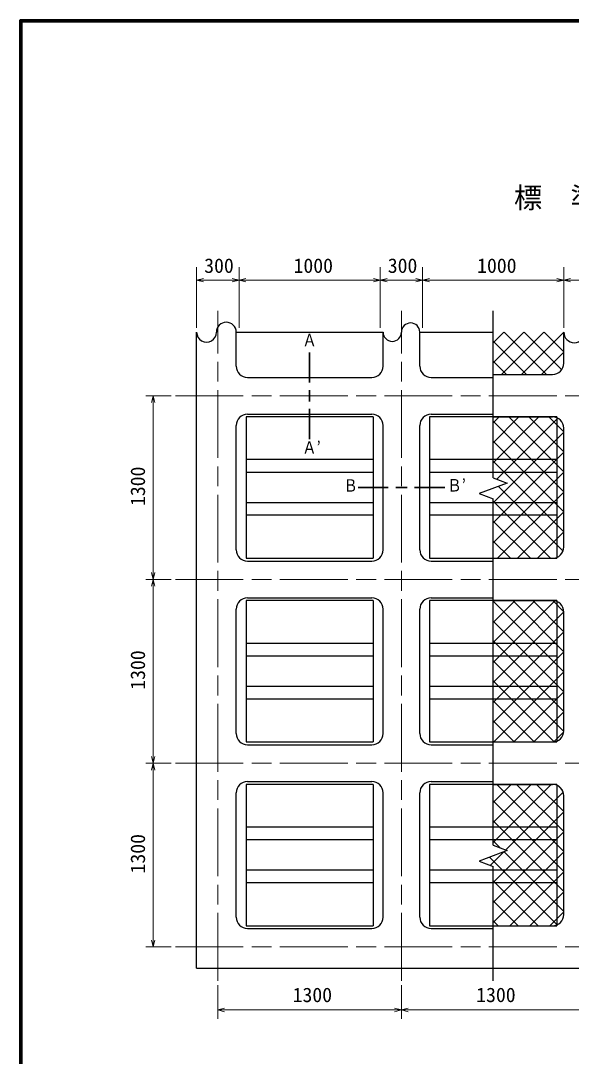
# Model space of a CAD drawing. Units: millimetres, scale not verified. Extents: x 400 to 16400, y 400 to 11650.
# Drawn here: x 400 to 4299, y 4152 to 11480 of the extents above; entities that cross this region are included whole.
import ezdxf
from ezdxf.enums import TextEntityAlignment as Align

# ---------------------------------------------------------------- set-up
doc = ezdxf.new("R2010")
doc.units = ezdxf.units.MM
doc.header["$LTSCALE"] = 40
doc.linetypes.add('CHAIN', pattern=[18.5, 12, -1.5, 3.5, -1.5])
for name, color, linetype, lineweight in [('C-BMK', 2, 'CHAIN', 13), ('C-STR', 1, 'Continuous', 25), ('C-STR-DIM', 1, 'Continuous', 13), ('C-TTL', 2, 'Continuous', 70)]:
    doc.layers.add(name, color=color, linetype=linetype, lineweight=lineweight)
doc.layers.add('C-BMK-TXT', color=3, linetype='Continuous')
doc.layers.add('C-TTL-TXT', color=7, linetype='Continuous')
doc.styles.add('ＭＳ ゴシック', font='')
doc.styles.get('ＭＳ ゴシック').set_extended_font_data('MS Gothic')

msp = doc.modelspace()

# ---------------------------------------------------------------- linework, layer by layer
at = {"layer": 'C-BMK'}
for p, q in [((1796.16, 4686.26), (1796.16, 9426.26)), ((3096.16, 4686.26), (3096.16, 9426.26)), ((1496.16, 8826.26), (5046.16, 8826.26)), ((1496.16, 7526.26), (5046.16, 7526.26)), ((1496.16, 6226.26), (5046.16, 6226.26)), ((1496.16, 4926.26), (5046.16, 4926.26))]:
    msp.add_line(p, q, dxfattribs=at)
at = {"layer": 'C-BMK', "color": 3, "linetype": 'Continuous', "lineweight": 35}
for p, q in [((2446.16, 9132.92), (2446.16, 8919.59)), ((2446.16, 8866.26), (2446.16, 8786.26)), ((2446.16, 8519.59), (2446.16, 8732.92)), ((2789.5, 8176.26), (3002.83, 8176.26)), ((3056.16, 8176.26), (3136.16, 8176.26)), ((3402.83, 8176.26), (3189.5, 8176.26))]:
    msp.add_line(p, q, dxfattribs=at)
at = {"layer": 'C-STR', "color": 7}
for p, q in [((3746.16, 8246.26), (3746.16, 9426.26)), ((1646.16, 4776.26), (1646.16, 9276.26)), ((1926.16, 9036.26), (1926.16, 9276.26)), ((1926.16, 9276.26), (2966.16, 9276.26)), ((2966.16, 9036.26), (2966.16, 9276.26)), ((3226.16, 9036.26), (3226.16, 9276.26)), ((3226.16, 9276.26), (3746.16, 9276.26)), ((4246.16, 9056.26), (4246.16, 9276.26)), ((2006.16, 8956.26), (2886.16, 8956.26)), ((3306.16, 8956.26), (3746.16, 8956.26)), ((3746.16, 8976.26), (4166.16, 8976.26)), ((2006.16, 8696.26), (2886.16, 8696.26)), ((3306.16, 8696.26), (3746.16, 8696.26)), ((3746.16, 8676.26), (4166.16, 8676.26)), ((1926.16, 7736.26), (1926.16, 8616.26)), ((2966.16, 7736.26), (2966.16, 8616.26)), ((3226.16, 7736.26), (3226.16, 8616.26)), ((4246.16, 7756.26), (4246.16, 8596.26)), ((3846.16, 8208.76), (3646.16, 8133.76)), ((3746.16, 8246.26), (3846.16, 8208.76)), ((3646.16, 8133.76), (3746.16, 8096.26)), ((3746.16, 5646.26), (3746.16, 8096.26)), ((2006.16, 7656.26), (2886.16, 7656.26)), ((3306.16, 7656.26), (3746.16, 7656.26)), ((3746.16, 7676.26), (4166.16, 7676.26)), ((2006.16, 7396.26), (2886.16, 7396.26)), ((3306.16, 7396.26), (3746.16, 7396.26)), ((3746.16, 7376.26), (4166.16, 7376.26)), ((1926.16, 6436.26), (1926.16, 7316.26)), ((2966.16, 6436.26), (2966.16, 7316.26)), ((3226.16, 6436.26), (3226.16, 7316.26)), ((4246.16, 6456.26), (4246.16, 7296.26)), ((3746.16, 6376.26), (4166.16, 6376.26)), ((2006.16, 6356.26), (2886.16, 6356.26)), ((3306.16, 6356.26), (3746.16, 6356.26)), ((2006.16, 6096.26), (2886.16, 6096.26)), ((3306.16, 6096.26), (3746.16, 6096.26)), ((1926.16, 5136.26), (1926.16, 6016.26)), ((2966.16, 5136.26), (2966.16, 6016.26)), ((3226.16, 5136.26), (3226.16, 6016.26)), ((3746.16, 6076.26), (4166.16, 6076.26)), ((4246.16, 5156.26), (4246.16, 5996.26)), ((3746.16, 5646.26), (3846.16, 5608.76)), ((3846.16, 5608.76), (3646.16, 5533.76)), ((3646.16, 5533.76), (3746.16, 5496.26)), ((3746.16, 4686.26), (3746.16, 5496.26)), ((2006.16, 5056.26), (2886.16, 5056.26)), ((3306.16, 5056.26), (3746.16, 5056.26)), ((3306.16, 5056.26), (3746.16, 5056.26)), ((3746.16, 5076.26), (4166.16, 5076.26)), ((1646.16, 4776.26), (5046.16, 4776.26))]:
    msp.add_line(p, q, dxfattribs=at)
at = {"layer": 'C-STR'}
for p, q in [((3746.16, 9059.3), (3963.12, 9276.26)), ((3821.69, 9276.26), (3746.16, 9200.72)), ((3804.54, 8976.26), (4104.54, 9276.26)), ((3823.55, 9276.26), (4123.55, 8976.26)), ((3945.96, 8976.26), (4245.96, 9276.26)), ((4229.3, 9011.93), (3964.97, 9276.26)), ((4106.4, 9276.26), (4246.16, 9136.49)), ((3746.16, 9212.23), (3982.13, 8976.26)), ((4087.38, 8976.26), (4246.16, 9135.04)), ((3840.71, 8976.26), (3746.16, 9070.81)), ((4070.22, 8676.26), (3746.16, 8352.2)), ((3746.16, 8493.62), (3928.8, 8676.26)), ((3771.97, 8236.58), (4202.77, 8667.39)), ((3857.87, 8676.26), (4246.16, 8287.96)), ((4246.16, 8429.38), (3999.29, 8676.26)), ((4246.16, 8570.81), (4140.71, 8676.26)), ((4246.16, 8146.54), (3746.16, 8646.54)), ((3746.16, 8069.35), (4246.16, 8569.35)), ((4246.16, 8005.12), (3746.16, 8505.12)), ((3746.16, 7927.93), (4246.16, 8427.93)), ((3746.16, 8363.7), (4246.16, 7863.7)), ((4246.16, 8286.51), (3746.16, 7786.51)), ((4196.16, 8339.29), (4194.84, 8339.29)), ((3777.33, 7676.26), (4246.16, 8145.09)), ((4240.85, 7727.59), (3783.27, 8185.17)), ((3746.16, 8080.86), (4150.76, 7676.26)), ((4246.16, 8003.67), (3918.75, 7676.26)), ((3746.16, 7939.43), (4009.34, 7676.26)), ((4060.17, 7676.26), (4246.16, 7862.25)), ((3867.92, 7676.26), (3746.16, 7798.01)), ((3746.16, 7079.4), (4043.02, 7376.26)), ((3746.16, 7220.82), (3901.59, 7376.26)), ((3746.16, 6937.98), (4182.71, 7374.53)), ((3746.16, 7373.75), (4246.16, 6873.75)), ((4246.16, 7015.17), (3885.08, 7376.26)), ((4026.5, 7376.26), (4246.16, 7156.59)), ((4246.16, 7298.01), (4167.92, 7376.26)), ((4246.16, 7296.56), (3746.16, 6796.56)), ((3746.16, 7232.33), (4246.16, 6732.33)), ((4246.16, 7155.14), (3746.16, 6655.14)), ((4246.16, 6590.91), (3746.16, 7090.91)), ((4246.16, 7013.72), (3746.16, 6513.72)), ((4245.9, 6449.75), (3746.16, 6949.48)), ((4246.16, 6872.3), (3750.12, 6376.26)), ((4177.2, 6377.02), (3746.16, 6808.06)), ((4246.16, 6730.88), (3891.54, 6376.26)), ((4036.55, 6376.26), (3746.16, 6666.64)), ((3895.13, 6376.26), (3746.16, 6525.22)), ((4246.16, 6589.45), (4032.96, 6376.26)), ((4174.86, 6376.73), (4245.69, 6447.56)), ((4015.81, 6076.26), (3746.16, 5806.61)), ((3746.16, 5665.19), (4157.23, 6076.26)), ((3746.16, 5948.03), (3874.39, 6076.26)), ((4246.16, 5600.96), (3770.86, 6076.26)), ((3835.24, 5612.85), (4242.52, 6020.12)), ((3912.28, 6076.26), (4246.16, 5742.38)), ((4246.16, 5883.8), (4053.7, 6076.26)), ((4235.87, 6035.52), (4205.42, 6065.96)), ((4246.16, 5459.54), (3746.16, 5959.54)), ((3746.16, 5382.35), (4246.16, 5882.35)), ((4246.16, 5318.11), (3746.16, 5818.11)), ((3746.16, 5240.93), (4246.16, 5740.93)), ((3794.86, 5628), (3746.16, 5676.69)), ((3726.15, 5503.76), (3822.14, 5599.75)), ((3746.16, 5099.5), (4246.16, 5599.5)), ((4246.16, 5176.69), (3822.84, 5600.01)), ((4198.4, 5083.04), (3719.99, 5561.44)), ((3864.34, 5076.26), (4246.16, 5458.08)), ((4063.75, 5076.26), (3746.16, 5393.85)), ((4005.76, 5076.26), (4246.16, 5316.66)), ((3922.33, 5076.26), (3746.16, 5252.43)), ((4147.18, 5076.26), (4246.16, 5175.24)), ((3780.91, 5076.26), (3746.16, 5111.01))]:
    msp.add_line(p, q, dxfattribs=at)
at = {"layer": 'C-STR', "color": 6}
for p, q in [((2896.16, 8676.26), (1996.16, 8676.26)), ((1996.16, 8676.26), (1996.16, 7676.26)), ((2896.16, 8676.26), (2896.16, 7676.26)), ((4196.16, 8676.26), (3296.16, 8676.26)), ((3296.16, 8676.26), (3296.16, 7676.26)), ((3746.16, 8635.04), (3787.38, 8676.26)), ((4196.16, 8676.26), (4196.16, 7676.26)), ((2896.16, 8374.12), (1996.16, 8374.12)), ((4196.16, 8374.12), (3296.16, 8374.12)), ((2896.16, 8284.26), (1996.16, 8284.26)), ((4196.16, 8284.26), (3296.16, 8284.26)), ((2896.16, 8068.26), (1996.16, 8068.26)), ((4196.16, 8068.26), (3296.16, 8068.26)), ((2896.16, 7980.26), (1996.16, 7980.26)), ((4196.16, 7980.26), (3296.16, 7980.26)), ((1996.16, 7676.26), (2896.16, 7676.26)), ((3296.16, 7676.26), (4196.16, 7676.26)), ((2896.16, 7376.26), (1996.16, 7376.26)), ((1996.16, 7376.26), (1996.16, 6376.26)), ((2896.16, 7376.26), (2896.16, 6376.26)), ((4196.16, 7376.26), (3296.16, 7376.26)), ((3296.16, 7376.26), (3296.16, 6376.26)), ((4196.16, 7376.26), (4196.16, 6376.26)), ((2896.16, 7074.12), (1996.16, 7074.12)), ((4196.16, 7074.12), (3296.16, 7074.12)), ((2896.16, 6984.26), (1996.16, 6984.26)), ((4196.16, 6984.26), (3296.16, 6984.26)), ((2896.16, 6768.26), (1996.16, 6768.26)), ((4196.16, 6768.26), (3296.16, 6768.26)), ((2896.16, 6680.26), (1996.16, 6680.26)), ((4196.16, 6680.26), (3296.16, 6680.26)), ((1996.16, 6376.26), (2896.16, 6376.26)), ((3296.16, 6376.26), (4196.16, 6376.26)), ((2896.16, 6076.26), (1996.16, 6076.26)), ((1996.16, 6076.26), (1996.16, 5076.26)), ((2896.16, 6076.26), (2896.16, 5076.26)), ((4196.16, 6076.26), (3296.16, 6076.26)), ((3296.16, 6076.26), (3296.16, 5076.26)), ((4196.16, 6076.26), (4196.16, 5076.26)), ((2896.16, 5774.12), (1996.16, 5774.12)), ((4196.16, 5774.12), (3296.16, 5774.12)), ((2896.16, 5684.26), (1996.16, 5684.26)), ((4196.16, 5684.26), (3296.16, 5684.26)), ((2896.16, 5468.26), (1996.16, 5468.26)), ((4196.16, 5468.26), (3296.16, 5468.26)), ((2896.16, 5380.26), (1996.16, 5380.26)), ((4196.16, 5380.26), (3296.16, 5380.26)), ((1996.16, 5076.26), (2896.16, 5076.26)), ((3296.16, 5076.26), (4196.16, 5076.26)), ((3746.16, 5076.33), (3746.24, 5076.26))]:
    msp.add_line(p, q, dxfattribs=at)
at = {"layer": 'C-STR', "color": 7}
for centre, radius, start, end in [((1856.16, 9276.26), 70, 0, 180), ((3161.16, 9276.26), 65, 0, 180), ((1716.16, 9276.26), 70, 180.00007, 0.00007), ((3031.16, 9276.26), 65, 180, 0), ((4321.16, 9276.26), 75, 180.00008, 0.00008), ((2006.16, 9036.26), 80, 180, 270), ((2886.16, 9036.26), 80, 270, 0), ((3306.16, 9036.26), 80, 180, 270), ((4166.16, 9056.26), 80, 270, 0), ((2006.16, 8616.26), 80, 90, 180), ((2886.16, 8616.26), 80, 0, 90), ((3306.16, 8616.26), 80, 90, 180), ((4166.16, 8596.26), 80, 0, 90), ((2006.16, 7736.26), 80, 180, 270), ((2886.16, 7736.26), 80, 270, 0), ((3306.16, 7736.26), 80, 180, 270), ((4166.16, 7756.26), 80, 270, 0), ((2006.16, 7316.26), 80, 90, 180), ((2886.16, 7316.26), 80, 0, 90), ((3306.16, 7316.26), 80, 90, 180), ((4166.16, 7296.26), 80, 0, 90), ((4166.16, 6456.26), 80, 270, 0), ((2006.16, 6436.26), 80, 180, 270), ((2886.16, 6436.26), 80, 270, 0), ((3306.16, 6436.26), 80, 180, 270), ((2006.16, 6016.26), 80, 90, 180), ((2886.16, 6016.26), 80, 0, 90), ((3306.16, 6016.26), 80, 90, 180), ((4166.16, 5996.26), 80, 0, 90), ((2006.16, 5136.26), 80, 180, 270), ((2886.16, 5136.26), 80, 270, 0), ((3306.16, 5136.26), 80, 180, 270), ((3306.16, 5136.26), 80, 180, 270), ((4166.16, 5156.26), 80, 270, 0)]:
    msp.add_arc(centre, radius, start, end, dxfattribs=at)
at = {"layer": 'C-STR-DIM'}
for p, q in [((1646.16, 9306.26), (1646.16, 9736.26)), ((1946.16, 9306.26), (1946.16, 9736.26)), ((2946.16, 9306.26), (2946.16, 9736.26)), ((3246.16, 9306.26), (3246.16, 9736.26)), ((4246.16, 9306.26), (4246.16, 9736.26)), ((1646.16, 9644.1), (1694.46, 9657.04)), ((1646.16, 9644.1), (2046.16, 9644.1)), ((1646.16, 9644.1), (1694.46, 9631.16)), ((1946.16, 9644.1), (1897.87, 9657.04)), ((1946.16, 9644.1), (1897.87, 9631.16)), ((1946.16, 9644.1), (1994.46, 9657.04)), ((1946.16, 9644.1), (1994.46, 9631.16)), ((2046.16, 9644.1), (3246.16, 9644.1)), ((2946.16, 9644.1), (2897.87, 9657.04)), ((2946.16, 9644.1), (2897.87, 9631.16)), ((2946.16, 9644.1), (2994.46, 9657.04)), ((2946.16, 9644.1), (3346.16, 9644.1)), ((2946.16, 9644.1), (2994.46, 9631.16)), ((3246.16, 9644.1), (3197.87, 9657.04)), ((3246.16, 9644.1), (3197.87, 9631.16)), ((3246.16, 9644.1), (3294.46, 9657.04)), ((3246.16, 9644.1), (3294.46, 9631.16)), ((3346.16, 9644.1), (4546.16, 9644.1)), ((4246.16, 9644.1), (4197.87, 9657.04)), ((4246.16, 9644.1), (4197.87, 9631.16)), ((4246.16, 9644.1), (4294.46, 9657.04)), ((4246.16, 9644.1), (4646.16, 9644.1)), ((4246.16, 9644.1), (4294.46, 9631.16)), ((1466.16, 8826.26), (1286.16, 8826.26)), ((1338.16, 8826.26), (1325.22, 8777.96)), ((1338.16, 7526.26), (1338.16, 8826.26)), ((1338.16, 8826.26), (1351.1, 8777.96)), ((1338.16, 7526.26), (1325.22, 7574.55)), ((1338.16, 7526.26), (1351.1, 7574.55)), ((1466.16, 7526.26), (1286.16, 7526.26)), ((1338.16, 7526.26), (1325.22, 7477.96)), ((1338.16, 6226.26), (1338.16, 7526.26)), ((1338.16, 7526.26), (1351.1, 7477.96)), ((1338.16, 6226.26), (1325.22, 6274.55)), ((1338.16, 6226.26), (1351.1, 6274.55)), ((1466.16, 6226.26), (1286.16, 6226.26)), ((1338.16, 6226.26), (1325.22, 6177.96)), ((1338.16, 4926.26), (1338.16, 6226.26)), ((1338.16, 6226.26), (1351.1, 6177.96)), ((1466.16, 4926.26), (1286.16, 4926.26)), ((1338.16, 4926.26), (1325.22, 4974.55)), ((1338.16, 4926.26), (1351.1, 4974.55)), ((1796.16, 4656.26), (1796.16, 4416.26)), ((3096.16, 4656.26), (3096.16, 4416.26)), ((1796.16, 4480.42), (1844.46, 4493.36)), ((1796.16, 4480.42), (3096.16, 4480.42)), ((1796.16, 4480.42), (1844.46, 4467.48)), ((3096.16, 4480.42), (3047.87, 4493.36)), ((3096.16, 4480.42), (3047.87, 4467.48)), ((3096.16, 4480.42), (3144.46, 4493.36)), ((3096.16, 4480.42), (4396.16, 4480.42)), ((3096.16, 4480.42), (3144.46, 4467.48))]:
    msp.add_line(p, q, dxfattribs=at)
at = {"layer": 'C-TTL'}
msp.add_lwpolyline([(400, 400), (16400, 400), (16400, 11480), (400, 11480)], close=True, dxfattribs=at)

# ---------------------------------------------------------------- texts
at = {"layer": 'C-BMK-TXT', "style": 'ＭＳ ゴシック', "width": 0.85}
for s, p in [('Ａ', (2394.55, 9149.98)), ('Ａ’', (2393.55, 8389.98)), ('Ｂ', (2685.22, 8121.31)), ('Ｂ’', (3421.55, 8122.31))]:
    msp.add_text(s, height=87.98, dxfattribs=at).set_placement(p, align=Align.BOTTOM_LEFT)
at = {"layer": 'C-STR-DIM', "color": 7, "style": 'ＭＳ ゴシック'}
for s, p in [('300', (1699.57, 9664.91)), ('1000', (2332.34, 9664.92)), ('300', (2999.57, 9664.91)), ('1000', (3632.34, 9664.92)), ('1300', (2325.81, 4504.82)), ('1300', (3625.81, 4504.82))]:
    msp.add_text(s, height=102.6, dxfattribs=at).set_placement(p, align=Align.BOTTOM_LEFT)
for p in [(1311.22, 8045.88), (1311.22, 6745.88), (1311.22, 5445.88)]:
    msp.add_text('1300', height=102.6, rotation=90, dxfattribs=at).set_placement(p, align=Align.BOTTOM_LEFT)
at = {"layer": 'C-TTL-TXT', "style": 'ＭＳ ゴシック'}
msp.add_text('標\u3000準\u3000展\u3000開\u3000図', height=146.6, dxfattribs=at).set_placement((3893.32, 10110.61), align=Align.BOTTOM_LEFT)

doc.saveas('drawing.dxf')
